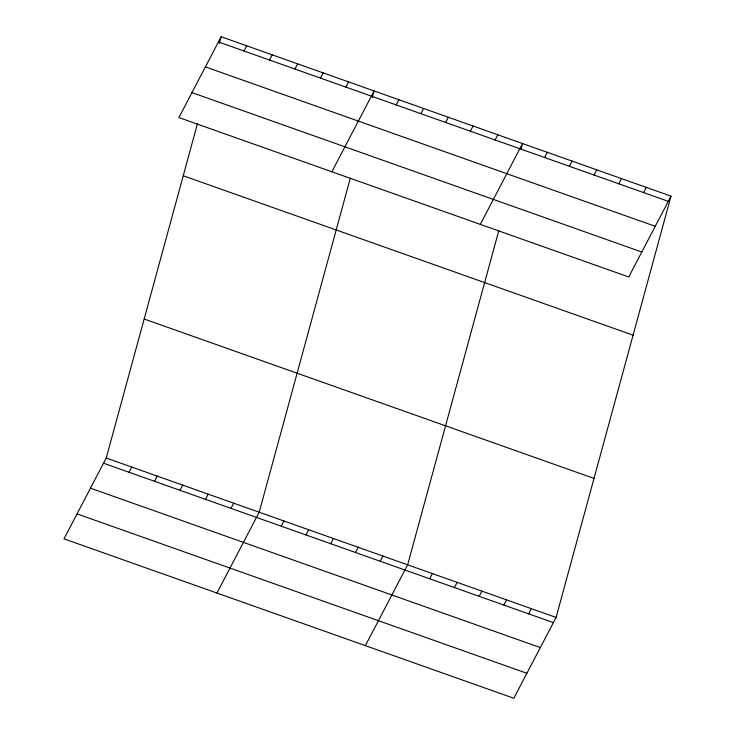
<?xml version="1.0" encoding="UTF-8"?>
<svg xmlns="http://www.w3.org/2000/svg" width="735" height="735" viewBox="0 0 735 735"><rect width="100%" height="100%" fill="white"/><g stroke="black" fill="none" stroke-linecap="round" stroke-linejoin="round"><path stroke-width="1.1" d="M671.009 196.153L628.756 276.976L178.917 117.572L221.161 36.75L671.009 196.153L556.083 617.428L513.838 698.25L63.991 538.847L106.244 458.024L197.384 123.912M219.361 43.374L221.161 36.75M350.338 178.109L259.189 512.221L216.935 593.044M372.305 97.571L374.115 90.947L331.862 171.769M498.78 230.716L407.64 564.829L365.387 645.642M521.06 149.067L522.557 143.555L480.313 224.368M243.946 50.972L246.657 45.781M269.433 60.004L272.152 54.813M294.928 69.035L297.638 63.853M320.414 78.066L323.134 72.884M129.02 472.247L131.73 467.065M345.909 87.097L348.62 81.916M154.515 481.278L157.226 476.096M180.001 490.309L182.712 485.128M396.147 104.903L398.857 99.712M205.497 499.35L208.207 494.159M420.879 113.668L423.599 108.486M230.983 508.381L233.693 503.19M445.621 122.433L448.341 117.251M470.363 131.207L473.074 126.016M281.22 526.177L283.93 520.996M495.105 139.972L497.815 134.781M305.962 534.942L308.672 529.76M330.704 543.716L333.414 538.525M544.589 157.501L547.299 152.32M355.446 552.481L358.156 547.29M569.331 166.275L572.041 161.084M380.188 561.246L382.898 556.064M594.073 175.04L596.783 169.849M618.815 183.805L621.525 178.623M429.663 578.785L432.382 573.594M643.557 192.57L646.267 187.388M454.405 587.55L457.124 582.359M479.146 596.315L481.857 591.133M503.888 605.089L506.599 599.898M528.63 613.854L531.341 608.663M218.451 41.941L668.299 201.344M205.405 66.894L655.253 226.297M191.964 92.61L641.802 252.013M183.245 175.775L633.083 335.178M144.17 319.008L594.009 478.411M106.244 458.024L556.083 617.428M103.534 463.215L553.372 622.618M90.478 488.169L540.326 647.581M77.037 513.884L526.885 673.288"/></g></svg>
